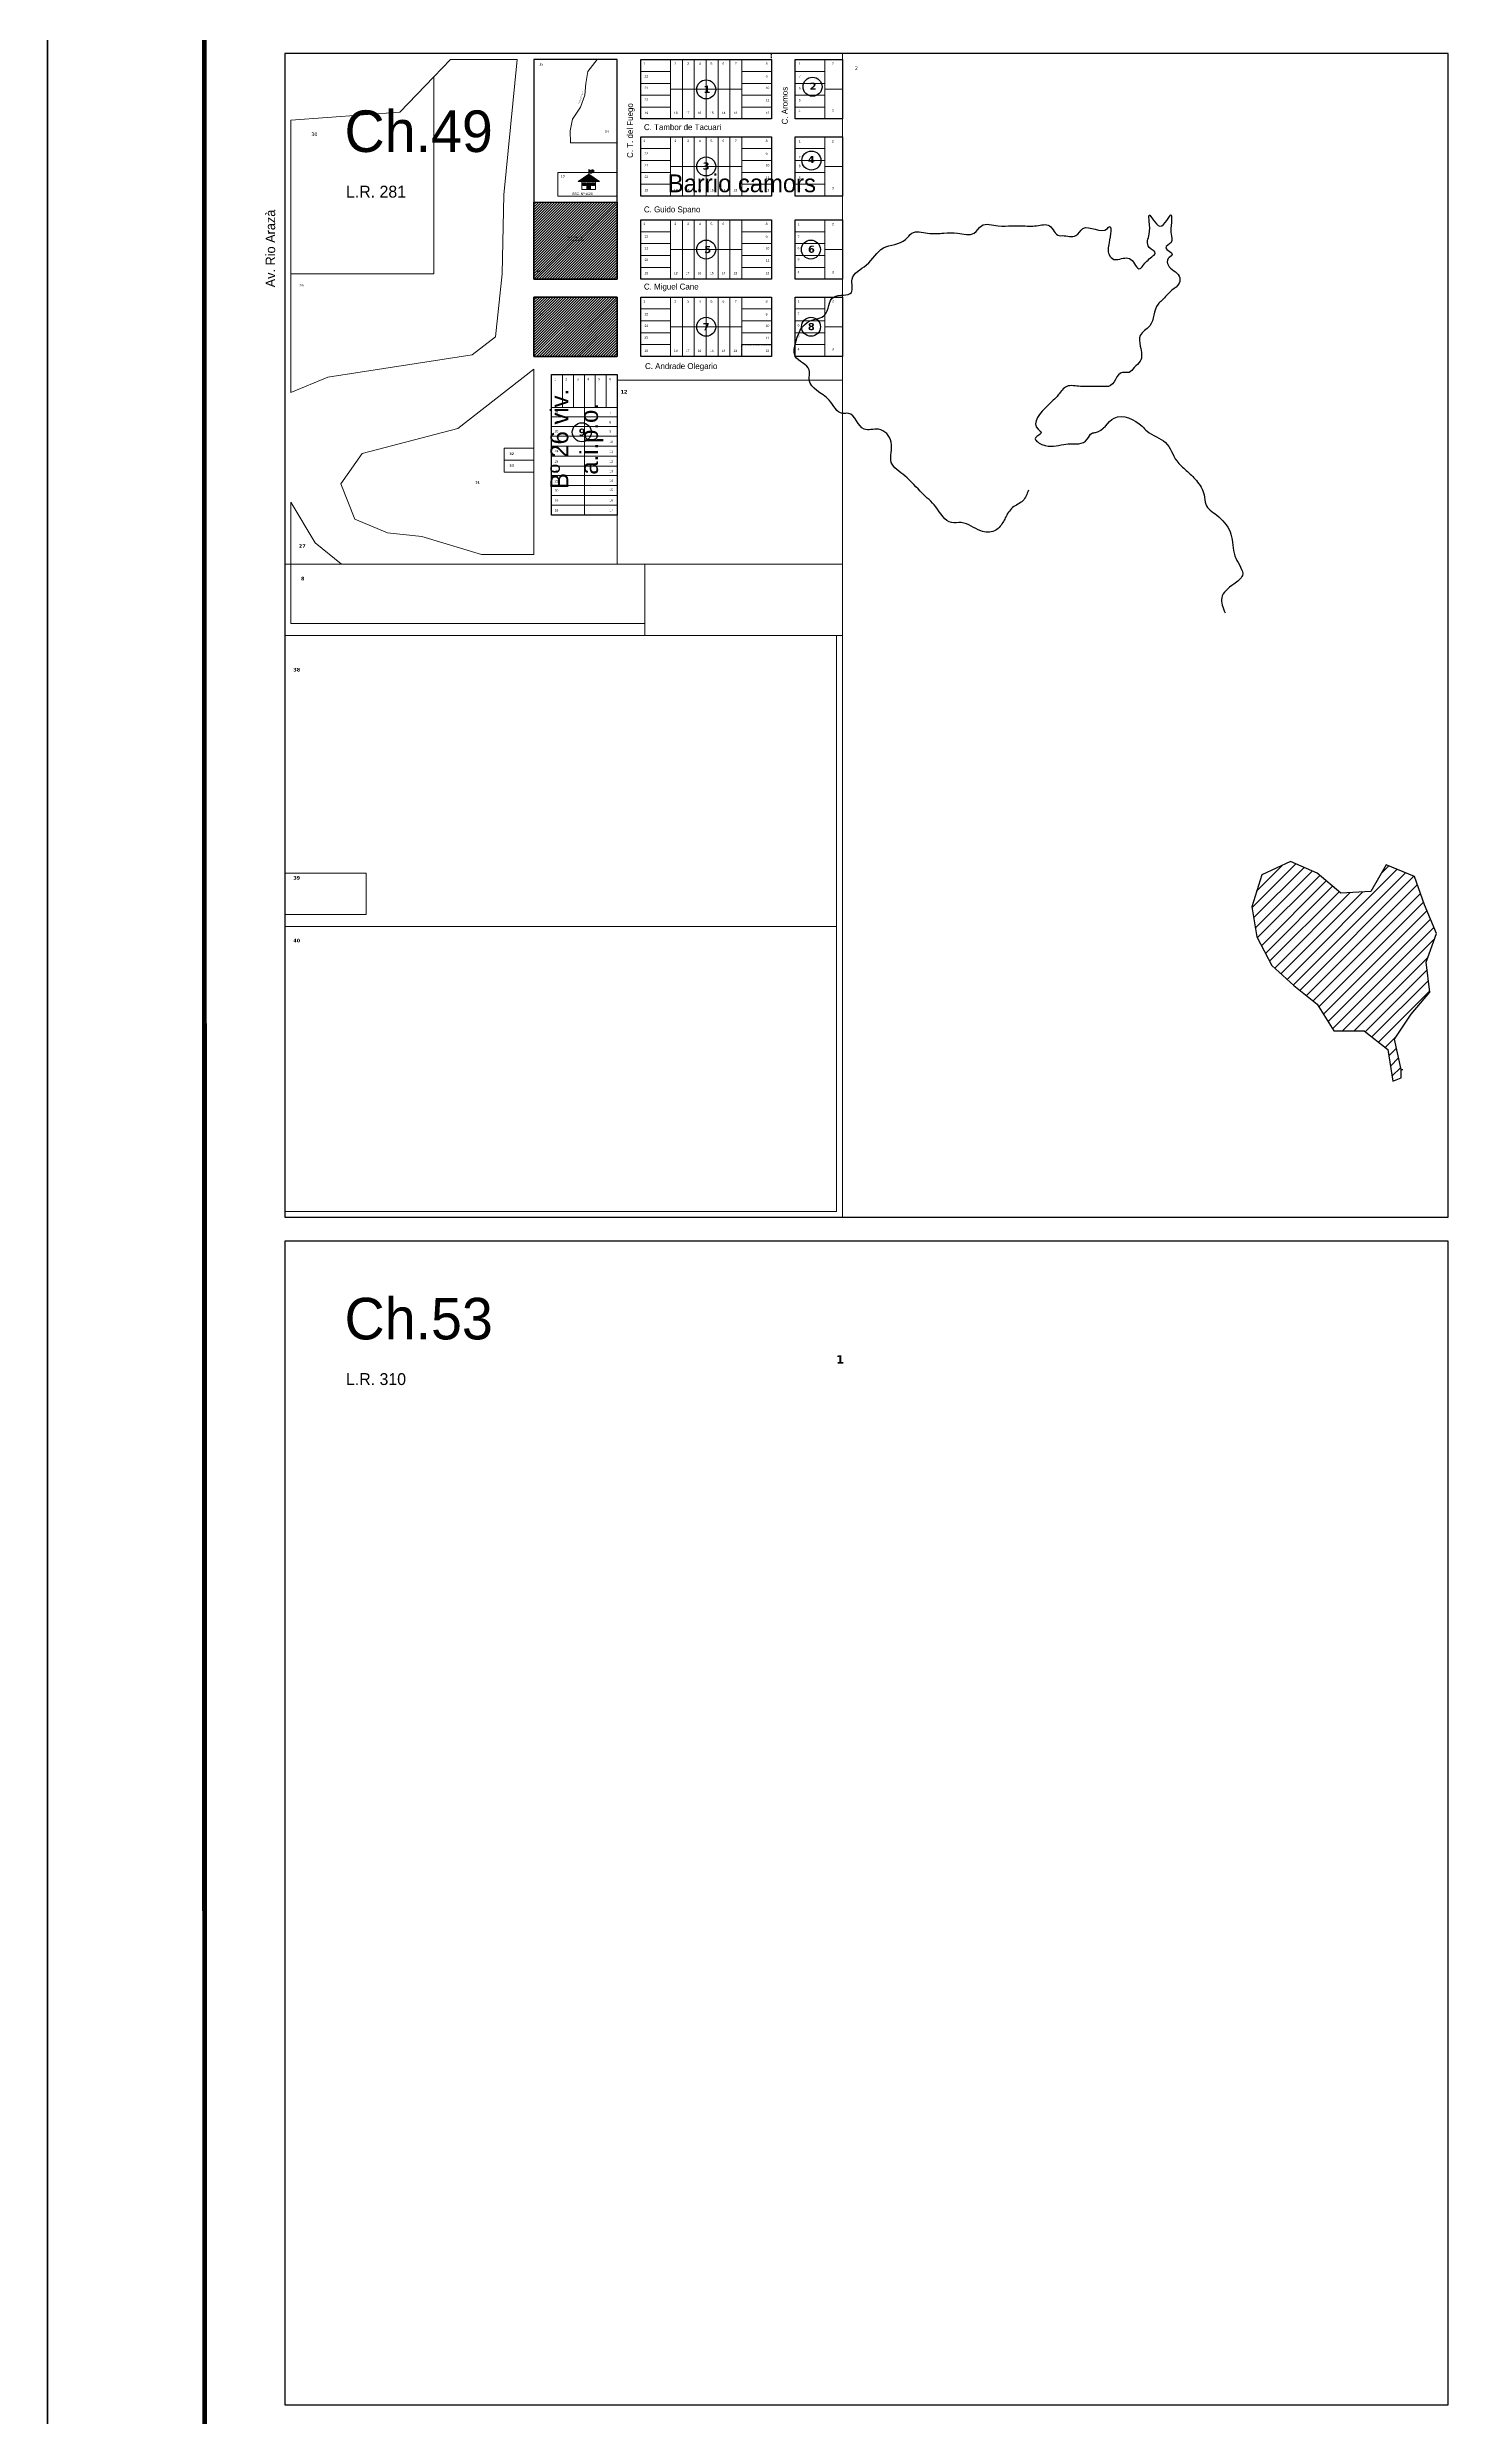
# Model space of a CAD drawing. Header units: millimetres. Extents: x 0 to 6558, y 60 to 10727.
# Drawn here: x 0 to 1182, y 4405 to 6400 of the extents above; entities that cross this region are included whole.
import ezdxf

# ---------------------------------------------------------------- set-up
doc = ezdxf.new("R2010")
doc.units = ezdxf.units.MM
doc.linetypes.add('ACAD_ISO03W100', pattern=[30, 12, -18])
doc.linetypes.add('JIS_02_0.7', pattern=[1.35, 0.75, -0.6])
for name, color, linetype, lineweight in [('0 LAGUNA', 140, 'Continuous', 30), ('0 NOMBRE DE BARRIOS', 251, 'Continuous', 35), ('0 N° CHACRAS', 253, 'Continuous', 35), ('0 N° DE PARCELA', 255, 'Continuous', 25), ('0 SIG - PARCELAS', 252, 'Continuous', 18), ('EQUIPAMIENTOS', 10, 'Continuous', 18), ('parcelas proyectadas anegabbles', 251, 'ACAD_ISO03W100', 30), ('RECUADRO', 7, 'Continuous', 18)]:
    doc.layers.add(name, color=color, linetype=linetype, lineweight=lineweight)
for name, color, linetype in [('0 LIMITES', 7, 'Continuous'), ('0 NOMBRE DE CALLES', 255, 'Continuous'), ('0 N° DE MANZANA', 255, 'Continuous'), ('0 Nº DE LOTE', 251, 'Continuous'), ('0 SIG - CHACRAS', 253, 'Continuous'), ('0 SIG - MANZANAS', 253, 'Continuous'), ('TERRENO MUNICIPAL', 10, 'Continuous')]:
    doc.layers.add(name, color=color, linetype=linetype)
doc.styles.get("Standard").update_dxf_attribs({"font": 'arial.ttf'})
doc.styles.add('STYLE1', font='arial.ttf')
pattern_1 = [(45, (-322.4474, 5693.1154), (-1.122532, 1.122532), [])]

# ---------------------------------------------------------------- blocks, each defined once
blk = doc.blocks.new('ESCUELA')
at = {"linetype": 'Continuous'}
blk.add_hatch(color=256, dxfattribs=at).paths.add_polyline_path([(16, 34), (-29, 64), (-74, 34)])
h = blk.add_hatch(color=256, dxfattribs=at)
h.paths.add_polyline_path([(-54, 27), (-54, 16), (-42, 16), (-42, 27)])
h.paths.add_polyline_path([(-21, 27), (-37, 27), (-37, 0), (-21, 0)])
h.paths.add_polyline_path([(-4, 27), (-17, 27), (-17, 16), (-4, 16)])
h = blk.add_hatch(color=130, dxfattribs=at)
edge = h.paths.add_edge_path()
edge.add_spline(control_points=[(-8, 81), (-10, 83), (-14, 85), (-19, 77), (-25, 82), (-29, 85)], knot_values=[0, 0, 0, 0, 2.102185, 3.349937, 7.23201, 7.23201, 7.23201, 7.23201], degree=3, periodic=0)
edge.add_line((-29, 85), (-29, 81))
edge.add_spline(control_points=[(-29, 81), (-25, 78), (-19, 73), (-14, 81), (-10, 79), (-8, 78)], knot_values=[0, 0, 0, 0, 3.882072, 5.129825, 7.23201, 7.23201, 7.23201, 7.23201], degree=3, periodic=0)
edge.add_line((-8, 78), (-8, 81))
edge = h.paths.add_edge_path()
edge.add_spline(control_points=[(-8, 73), (-10, 75), (-14, 77), (-19, 69), (-25, 74), (-29, 77)], knot_values=[0, 0, 0, 0, 2.102185, 3.349937, 7.23201, 7.23201, 7.23201, 7.23201], degree=3, periodic=0)
edge.add_line((-29, 77), (-29, 74))
edge.add_spline(control_points=[(-29, 74), (-25, 70), (-19, 66), (-14, 73), (-10, 71), (-8, 70)], knot_values=[0, 0, 0, 0, 3.882072, 5.129825, 7.23201, 7.23201, 7.23201, 7.23201], degree=3, periodic=0)
edge.add_line((-8, 70), (-8, 73))
for p, q in [((-29, 64), (-74, 34)), ((-74, 34), (16, 34)), ((-29, 64), (-29, 85)), ((-29, 64), (16, 34))]:
    blk.add_line(p, q, dxfattribs=at)
at = {"color": 130, "linetype": 'Continuous'}
blk.add_line((-8, 81), (-8, 70), dxfattribs=at)
at = {"linetype": 'Continuous'}
blk.add_lwpolyline([(0, 34), (0, 0), (-58, 0), (-58, 34)], dxfattribs=at)
for points in [[(-54, 27), (-42, 27), (-42, 16), (-54, 16)], [(-37, 27), (-21, 27), (-21, 0), (-37, 0)], [(-4, 27), (-17, 27), (-17, 16), (-4, 16)]]:
    blk.add_lwpolyline(points, close=True, dxfattribs=at)
at = {"color": 130, "linetype": 'Continuous'}
for points in [[(-29, 85), (-17, 81), (-14, 83), (-8, 81)], [(-29, 81), (-17, 77), (-14, 79), (-8, 78)], [(-29, 77), (-17, 72), (-14, 75), (-8, 73)], [(-29, 74), (-17, 69), (-14, 72), (-8, 70)]]:
    blk.add_spline(points, degree=3, dxfattribs=at)

msp = doc.modelspace()

# ---------------------------------------------------------------- hatches: boundary and pattern name
at = {"layer": '0 LAGUNA'}
h = msp.add_hatch(dxfattribs=at)
h.set_pattern_fill('JIS_WOOD', color=256, scale=10, style=0)
h.set_pattern_definition([(45, (-1248.972, -257.768), (-5, 5), [])])
h.paths.add_polyline_path([(1161.595, 5630.054), (1170.08, 5654.095), (1160.181, 5678.135), (1151.696, 5702.176), (1127.656, 5712.075), (1114.928, 5689.448), (1089.474, 5688.034), (1069.676, 5705.004), (1047.05, 5714.903), (1023.009, 5703.59), (1014.524, 5676.721), (1018.767, 5651.266), (1031.494, 5627.226), (1049.878, 5610.256), (1069.676, 5594.701), (1083.817, 5572.075), (1109.272, 5572.075), (1129.07, 5556.519), (1133.312, 5529.65), (1140.383, 5532.479), (1140.383, 5539.549), (1134.726, 5565.004), (1148.868, 5586.216), (1164.423, 5604.6)])
at = {"layer": 'TERRENO MUNICIPAL'}
h = msp.add_hatch(dxfattribs=at)
h.set_pattern_fill('ANSI31', color=256, scale=0.5)
h.set_pattern_definition(pattern_1)
h.paths.add_polyline_path([(409.779, 6270.105), (479.979, 6270.105), (479.979, 6205.105), (409.779, 6205.105)])
h = msp.add_hatch(dxfattribs=at)
h.set_pattern_fill('ANSI31', color=256, scale=0.5)
h.set_pattern_definition(pattern_1)
h.paths.add_polyline_path([(409.779, 6190.105), (479.979, 6190.105), (479.979, 6140.105), (409.779, 6140.105)])

# ---------------------------------------------------------------- linework, layer by layer
at = {"layer": '0 LAGUNA'}
msp.add_lwpolyline([(1140.383, 5539.549), (1134.726, 5565.004), (1148.868, 5586.216), (1164.423, 5604.6), (1161.595, 5630.054), (1170.08, 5654.095), (1160.181, 5678.135), (1151.696, 5702.176), (1127.656, 5712.075), (1114.928, 5689.448), (1089.474, 5688.034), (1069.676, 5705.004), (1047.05, 5714.903), (1023.009, 5703.59), (1014.524, 5676.721), (1018.767, 5651.266), (1031.494, 5627.226), (1049.878, 5610.256), (1069.676, 5594.701), (1083.817, 5572.075), (1109.272, 5572.075), (1129.07, 5556.519), (1133.312, 5529.65), (1140.383, 5532.479), (1140.383, 5539.549), (1141.797, 5539.549)], dxfattribs=at)
msp.add_lwpolyline([(1140.383, 5539.549), (1134.726, 5565.004), (1148.868, 5586.216), (1164.423, 5604.6), (1161.595, 5630.054), (1170.08, 5654.095), (1160.181, 5678.135), (1151.696, 5702.176), (1127.656, 5712.075), (1114.928, 5689.448), (1089.474, 5688.034), (1069.676, 5705.004), (1047.05, 5714.903), (1023.009, 5703.59), (1014.524, 5676.721), (1018.767, 5651.266), (1031.494, 5627.226), (1049.878, 5610.256), (1069.676, 5594.701), (1083.817, 5572.075), (1109.272, 5572.075), (1129.07, 5556.519), (1133.312, 5529.65), (1140.383, 5532.479), (1140.383, 5539.549), (1141.797, 5539.549)], dxfattribs=at)
msp.add_spline([(826.353, 6027.442), (821.711, 6018.565), (813.076, 6012.816), (806.933, 6004.189), (804.779, 6000.177), (797.802, 5993.2), (786.378, 5993.2), (769.88, 6000.177), (761.632, 6000.177), (748.312, 6013.497), (736.894, 6024.915), (722.307, 6039.502), (710.89, 6050.919), (710.89, 6068.021), (700.097, 6078.815), (688.027, 6078.815), (674.715, 6092.127), (669.779, 6092.127), (658.608, 6103.298), (641.801, 6120.105), (641.801, 6128.891), (629.979, 6140.105), (629.979, 6150.105), (642.479, 6170.105), (654.979, 6175.105), (662.379, 6190.105), (677.319, 6194), (677.875, 6205.105), (689.863, 6217.093), (704.227, 6231.457), (722.926, 6238.583), (728.318, 6243.975), (741.482, 6243.975), (755.286, 6243.975), (766.708, 6243.975), (780.667, 6243.975), (786.85, 6250.158), (800.972, 6250.158), (812.393, 6250.158), (820.642, 6250.158), (833.333, 6250.158), (844.119, 6250.158), (852.446, 6241.831), (854.906, 6241.831), (866.328, 6241.831), (872.314, 6247.818), (892.978, 6247.818), (894.384, 6249.225), (894.384, 6236.047), (894.384, 6225.902), (898.438, 6221.848), (901.861, 6221.848), (912.648, 6221.848), (920.451, 6214.044), (922.799, 6216.392), (930.411, 6224.004), (933.265, 6226.858), (928.152, 6231.97), (928.152, 6243.145), (928.152, 6253.924), (928.152, 6258.997), (937.232, 6249.917), (946.632, 6259.318), (946.632, 6250.12), (946.632, 6243.145), (946.632, 6236.171), (942.034, 6231.573), (947.583, 6226.025), (944.096, 6222.538), (944.096, 6217.149), (949.012, 6212.233), (953.451, 6207.794), (953.451, 6201.932), (947.348, 6195.828), (938.785, 6187.265), (935.613, 6184.094), (928.55, 6165.79), (920.622, 6157.862), (920.622, 6148.671), (920.622, 6135.99), (915.387, 6130.755), (911.264, 6126.632), (905.707, 6126.632), (893.895, 6114.82), (891.113, 6114.82), (882.23, 6114.82), (875.884, 6114.82), (870.174, 6114.82), (858.752, 6114.82), (851.58, 6107.648), (842.567, 6098.635), (834.554, 6078.742), (837.092, 6076.204), (832.377, 6071.49), (837.824, 6066.043), (856.226, 6066.043), (863.637, 6066.588), (868.916, 6066.588), (875.906, 6070.31), (880.069, 6075.565), (882.992, 6076.077), (898.739, 6088.236), (922.216, 6081.262), (926.339, 6077.139), (941.911, 6067.623), (951.394, 6052.084), (959.322, 6044.156), (967.884, 6035.594), (974.355, 6023.562), (975.822, 6015.625), (985.02, 6006.427), (996.265, 5992.488), (999.77, 5974.325), (1001.085, 5970.239), (1006.711, 5955.657), (999.416, 5948.362), (989.205, 5936.862), (992.034, 5924.135)], degree=3, dxfattribs=at)
msp.add_spline([(826.353, 6027.442), (821.711, 6018.565), (813.076, 6012.816), (806.933, 6004.189), (804.779, 6000.177), (797.802, 5993.2), (786.378, 5993.2), (769.88, 6000.177), (761.632, 6000.177), (748.312, 6013.497), (736.894, 6024.915), (722.307, 6039.502), (710.89, 6050.919), (710.89, 6068.021), (700.097, 6078.815), (688.027, 6078.815), (674.715, 6092.127), (669.779, 6092.127), (658.608, 6103.298), (641.801, 6120.105), (641.801, 6128.891), (629.979, 6140.105), (629.979, 6150.105), (642.479, 6170.105), (654.979, 6175.105), (662.379, 6190.105), (677.319, 6194), (677.875, 6205.105), (689.863, 6217.093), (704.227, 6231.457), (722.926, 6238.583), (728.318, 6243.975), (741.482, 6243.975), (755.286, 6243.975), (766.708, 6243.975), (780.667, 6243.975), (786.85, 6250.158), (800.972, 6250.158), (812.393, 6250.158), (820.642, 6250.158), (833.333, 6250.158), (844.119, 6250.158), (852.446, 6241.831), (854.906, 6241.831), (866.328, 6241.831), (872.314, 6247.818), (892.978, 6247.818), (894.384, 6249.225), (894.384, 6236.047), (894.384, 6225.902), (898.438, 6221.848), (901.861, 6221.848), (912.648, 6221.848), (920.451, 6214.044), (922.799, 6216.392), (930.411, 6224.004), (933.265, 6226.858), (928.152, 6231.97), (928.152, 6243.145), (928.152, 6253.924), (928.152, 6258.997), (937.232, 6249.917), (946.632, 6259.318), (946.632, 6250.12), (946.632, 6243.145), (946.632, 6236.171), (942.034, 6231.573), (947.583, 6226.025), (944.096, 6222.538), (944.096, 6217.149), (949.012, 6212.233), (953.451, 6207.794), (953.451, 6201.932), (947.348, 6195.828), (938.785, 6187.265), (935.613, 6184.094), (928.55, 6165.79), (920.622, 6157.862), (920.622, 6148.671), (920.622, 6135.99), (915.387, 6130.755), (911.264, 6126.632), (905.707, 6126.632), (893.895, 6114.82), (891.113, 6114.82), (882.23, 6114.82), (875.884, 6114.82), (870.174, 6114.82), (858.752, 6114.82), (851.58, 6107.648), (842.567, 6098.635), (834.554, 6078.742), (837.092, 6076.204), (832.377, 6071.49), (837.824, 6066.043), (856.226, 6066.043), (863.637, 6066.588), (868.916, 6066.588), (875.906, 6070.31), (880.069, 6075.565), (882.992, 6076.077), (898.739, 6088.236), (922.216, 6081.262), (926.339, 6077.139), (941.911, 6067.623), (951.394, 6052.084), (959.322, 6044.156), (967.884, 6035.594), (974.355, 6023.562), (975.822, 6015.625), (985.02, 6006.427), (996.265, 5992.488), (999.77, 5974.325), (1001.085, 5970.239), (1006.711, 5955.657), (999.416, 5948.362), (989.205, 5936.862), (992.034, 5924.135)], degree=3, dxfattribs=at)
msp.add_spline([(826.353, 6027.442), (821.711, 6018.565), (813.076, 6012.816), (806.933, 6004.189), (804.779, 6000.177), (797.802, 5993.2), (786.378, 5993.2), (769.88, 6000.177), (761.632, 6000.177), (748.312, 6013.497), (736.894, 6024.915), (722.307, 6039.502), (710.89, 6050.919), (710.89, 6068.021), (700.097, 6078.815), (688.027, 6078.815), (674.715, 6092.127), (669.779, 6092.127), (658.608, 6103.298), (641.801, 6120.105), (641.801, 6128.891), (629.979, 6140.105), (629.979, 6150.105), (642.479, 6170.105), (654.979, 6175.105), (662.379, 6190.105), (677.319, 6194), (677.875, 6205.105), (689.863, 6217.093), (704.227, 6231.457), (722.926, 6238.583), (728.318, 6243.975), (741.482, 6243.975), (755.286, 6243.975), (766.708, 6243.975), (780.667, 6243.975), (786.85, 6250.158), (800.972, 6250.158), (812.393, 6250.158), (820.642, 6250.158), (833.333, 6250.158), (844.119, 6250.158), (852.446, 6241.831), (854.906, 6241.831), (866.328, 6241.831), (872.314, 6247.818), (892.978, 6247.818), (894.384, 6249.225), (894.384, 6236.047), (894.384, 6225.902), (898.438, 6221.848), (901.861, 6221.848), (912.648, 6221.848), (920.451, 6214.044), (922.799, 6216.392), (930.411, 6224.004), (933.265, 6226.858), (928.152, 6231.97), (928.152, 6243.145), (928.152, 6253.924), (928.152, 6258.997), (937.232, 6249.917), (946.632, 6259.318), (946.632, 6250.12), (946.632, 6243.145), (946.632, 6236.171), (942.034, 6231.573), (947.583, 6226.025), (944.096, 6222.538), (944.096, 6217.149), (949.012, 6212.233), (953.451, 6207.794), (953.451, 6201.932), (947.348, 6195.828), (938.785, 6187.265), (935.613, 6184.094), (928.55, 6165.79), (920.622, 6157.862), (920.622, 6148.671), (920.622, 6135.99), (915.387, 6130.755), (911.264, 6126.632), (905.707, 6126.632), (893.895, 6114.82), (891.113, 6114.82), (882.23, 6114.82), (875.884, 6114.82), (870.174, 6114.82), (858.752, 6114.82), (851.58, 6107.648), (842.567, 6098.635), (834.554, 6078.742), (837.092, 6076.204), (832.377, 6071.49), (837.824, 6066.043), (856.226, 6066.043), (863.637, 6066.588), (868.916, 6066.588), (875.906, 6070.31), (880.069, 6075.565), (882.992, 6076.077), (898.739, 6088.236), (922.216, 6081.262), (926.339, 6077.139), (941.911, 6067.623), (951.394, 6052.084), (959.322, 6044.156), (967.884, 6035.594), (974.355, 6023.562), (975.822, 6015.625), (985.02, 6006.427), (996.265, 5992.488), (999.77, 5974.325), (1001.085, 5970.239), (1006.711, 5955.657), (999.416, 5948.362), (989.205, 5936.862), (992.034, 5924.135)], degree=3, dxfattribs=at)
msp.add_spline([(826.353, 6027.442), (821.711, 6018.565), (813.076, 6012.816), (806.933, 6004.189), (804.779, 6000.177), (797.802, 5993.2), (786.378, 5993.2), (769.88, 6000.177), (761.632, 6000.177), (748.312, 6013.497), (736.894, 6024.915), (722.307, 6039.502), (710.89, 6050.919), (710.89, 6068.021), (700.097, 6078.815), (688.027, 6078.815), (674.715, 6092.127), (669.779, 6092.127), (658.608, 6103.298), (641.801, 6120.105), (641.801, 6128.891), (629.979, 6140.105), (629.979, 6150.105), (642.479, 6170.105), (654.979, 6175.105), (662.379, 6190.105), (677.319, 6194), (677.875, 6205.105), (689.863, 6217.093), (704.227, 6231.457), (722.926, 6238.583), (728.318, 6243.975), (741.482, 6243.975), (755.286, 6243.975), (766.708, 6243.975), (780.667, 6243.975), (786.85, 6250.158), (800.972, 6250.158), (812.393, 6250.158), (820.642, 6250.158), (833.333, 6250.158), (844.119, 6250.158), (852.446, 6241.831), (854.906, 6241.831), (866.328, 6241.831), (872.314, 6247.818), (892.978, 6247.818), (894.384, 6249.225), (894.384, 6236.047), (894.384, 6225.902), (898.438, 6221.848), (901.861, 6221.848), (912.648, 6221.848), (920.451, 6214.044), (922.799, 6216.392), (930.411, 6224.004), (933.265, 6226.858), (928.152, 6231.97), (928.152, 6243.145), (928.152, 6253.924), (928.152, 6258.997), (937.232, 6249.917), (946.632, 6259.318), (946.632, 6250.12), (946.632, 6243.145), (946.632, 6236.171), (942.034, 6231.573), (947.583, 6226.025), (944.096, 6222.538), (944.096, 6217.149), (949.012, 6212.233), (953.451, 6207.794), (953.451, 6201.932), (947.348, 6195.828), (938.785, 6187.265), (935.613, 6184.094), (928.55, 6165.79), (920.622, 6157.862), (920.622, 6148.671), (920.622, 6135.99), (915.387, 6130.755), (911.264, 6126.632), (905.707, 6126.632), (893.895, 6114.82), (891.113, 6114.82), (882.23, 6114.82), (875.884, 6114.82), (870.174, 6114.82), (858.752, 6114.82), (851.58, 6107.648), (842.567, 6098.635), (834.554, 6078.742), (837.092, 6076.204), (832.377, 6071.49), (837.824, 6066.043), (856.226, 6066.043), (863.637, 6066.588), (868.916, 6066.588), (875.906, 6070.31), (880.069, 6075.565), (882.992, 6076.077), (898.739, 6088.236), (922.216, 6081.262), (926.339, 6077.139), (941.911, 6067.623), (951.394, 6052.084), (959.322, 6044.156), (967.884, 6035.594), (974.355, 6023.562), (975.822, 6015.625), (985.02, 6006.427), (996.265, 5992.488), (999.77, 5974.325), (1001.085, 5970.239), (1006.711, 5955.657), (999.416, 5948.362), (989.205, 5936.862), (992.034, 5924.135)], degree=3, dxfattribs=at)
at = {"layer": '0 LIMITES', "color": 3, "linetype": 'ACAD_ISO03W100'}
msp.add_lwpolyline([(132.619, 2405.105, 4, 4, 0), (132.405, 4726.868, 4, 4, 0), (131.877, 10456.029, 4, 4, 0)], format="xyseb", dxfattribs=at)
at = {"layer": '0 N° DE MANZANA'}
for centre in [(554.979, 6365.009), (644.536, 6367.234), (554.979, 6300.105), (643.578, 6305.105), (554.979, 6230.105), (643.143, 6230.105), (554.979, 6165.105), (643.254, 6165.105), (450.197, 6076.243)]:
    msp.add_circle(centre, 8, dxfattribs=at)
at = {"layer": '0 SIG - CHACRAS'}
msp.add_lwpolyline([(199.979, 5415.105), (1179.979, 5415.105), (1179.979, 6395.105), (199.979, 6395.105)], close=True, dxfattribs=at)
for points in [[(1179.979, 4726.868), (1179.979, 5395.105), (199.979, 5395.105), (199.979, 4415.105)], [(199.979, 4726.868), (199.979, 4415.105), (1179.979, 4415.105), (1179.979, 4726.868)]]:
    msp.add_lwpolyline(points, dxfattribs=at)
at = {"layer": '0 SIG - MANZANAS'}
msp.add_line((603.565, 6395.105), (493.565, 6395.105), dxfattribs=at)
for points in [[(479.979, 6275.105), (479.979, 6295.105), (479.979, 6295.105), (479.979, 6390.105), (409.779, 6390.105), (409.779, 6275.105), (409.779, 6205.105), (479.979, 6205.105), (479.979, 6275.105)], [(499.979, 6390.105), (609.979, 6390.105), (609.979, 6340.105), (499.979, 6340.105)], [(629.979, 6390.105), (669.779, 6390.105), (669.779, 6340.105), (629.979, 6340.105)], [(499.979, 6325.105), (609.979, 6325.105), (609.979, 6275.105), (499.979, 6275.105)], [(629.979, 6325.105), (669.779, 6325.105), (669.779, 6275.105), (629.979, 6275.105)], [(499.979, 6255.105), (609.979, 6255.105), (609.979, 6205.105), (499.979, 6205.105)], [(629.979, 6255.105), (669.779, 6255.105), (669.779, 6205.105), (629.979, 6205.105)], [(409.779, 6140.105), (479.979, 6140.105), (479.979, 6190.105), (409.779, 6190.105)], [(499.979, 6190.105), (609.979, 6190.105), (609.979, 6140.105), (499.979, 6140.105)], [(629.979, 6190.105), (669.779, 6190.105), (669.779, 6140.105), (629.979, 6140.105)]]:
    msp.add_lwpolyline(points, close=True, dxfattribs=at)
at = {"layer": '0 SIG - MANZANAS', "color": 0}
msp.add_lwpolyline([(424.779, 6124.799), (479.979, 6124.799), (479.979, 6006.399), (424.779, 6006.399)], close=True, dxfattribs=at)
at = {"layer": '0 SIG - PARCELAS'}
for p, q in [((603.565, 6255.105), (578.565, 6255.105)), ((603.565, 6255.105), (578.565, 6255.105)), ((603.565, 6190.105), (578.565, 6190.105)), ((603.565, 6190.105), (578.565, 6190.105)), ((603.565, 6190.105), (578.565, 6190.105))]:
    msp.add_line(p, q, dxfattribs=at)
for points in [[(204.979, 6109.665), (236.391, 6122.623), (357.814, 6141.492), (377.585, 6156.727), (382.989, 6209.622), (384.556, 6276.103), (395.8, 6390.105), (339.587, 6390.105), (325.639, 6375.636), (325.639, 6209.605), (204.979, 6209.605)], [(440.639, 6319.996), (479.979, 6320.105), (479.979, 6390.105), (463.079, 6390.105), (455.391, 6380.03), (453.501, 6370.017), (452.669, 6360.042), (449.23, 6350.015), (442.492, 6339.977), (440.447, 6329.994)], [(499.979, 6380.105), (524.979, 6380.105), (524.979, 6390.105), (499.979, 6390.105)], [(524.979, 6365.105), (534.979, 6365.105), (534.979, 6390.105), (524.979, 6390.105)], [(534.979, 6365.105), (544.979, 6365.105), (544.979, 6390.105), (534.979, 6390.105)], [(544.979, 6365.105), (554.979, 6365.105), (554.979, 6390.105), (544.979, 6390.105)], [(564.979, 6365.105), (554.979, 6365.105), (554.979, 6390.105), (564.979, 6390.105)], [(574.979, 6365.105), (564.979, 6365.105), (564.979, 6390.105), (574.979, 6390.105)], [(584.979, 6365.105), (574.979, 6365.105), (574.979, 6390.105), (584.979, 6390.105)], [(609.979, 6380.105), (584.979, 6380.105), (584.979, 6390.105), (609.979, 6390.105)], [(629.979, 6380.105), (654.979, 6380.105), (654.979, 6390.105), (629.979, 6390.105)], [(654.979, 6365.105), (669.779, 6365.105), (669.779, 6390.105), (654.979, 6390.105)], [(669.779, 6395.105), (1179.979, 6395.105), (1179.979, 5415.105), (669.779, 5415.105)], [(325.639, 6375.636), (296.835, 6345.757), (204.979, 6339.065), (204.979, 6209.605), (325.639, 6209.605)], [(499.979, 6370.105), (524.979, 6370.105), (524.979, 6380.105), (499.979, 6380.105)], [(499.979, 6360.105), (524.979, 6360.105), (524.979, 6370.105), (499.979, 6370.105)], [(524.979, 6340.105), (534.979, 6340.105), (534.979, 6365.105), (524.979, 6365.105)], [(534.979, 6340.105), (544.979, 6340.105), (544.979, 6365.105), (534.979, 6365.105)], [(544.979, 6340.105), (554.979, 6340.105), (554.979, 6365.105), (544.979, 6365.105)], [(564.979, 6340.105), (554.979, 6340.105), (554.979, 6365.105), (564.979, 6365.105)], [(574.979, 6340.105), (564.979, 6340.105), (564.979, 6365.105), (574.979, 6365.105)], [(584.979, 6340.105), (574.979, 6340.105), (574.979, 6365.105), (584.979, 6365.105)], [(609.979, 6370.105), (584.979, 6370.105), (584.979, 6380.105), (609.979, 6380.105)], [(609.979, 6360.105), (584.979, 6360.105), (584.979, 6370.105), (609.979, 6370.105)], [(629.979, 6370.105), (654.979, 6370.105), (654.979, 6380.105), (629.979, 6380.105)], [(629.979, 6360.105), (654.979, 6360.105), (654.979, 6370.105), (629.979, 6370.105)], [(654.979, 6340.105), (669.779, 6340.105), (669.779, 6365.105), (654.979, 6365.105)], [(499.979, 6350.105), (524.979, 6350.105), (524.979, 6360.105), (499.979, 6360.105)], [(499.979, 6340.105), (524.979, 6340.105), (524.979, 6350.105), (499.979, 6350.105)], [(609.979, 6350.105), (584.979, 6350.105), (584.979, 6360.105), (609.979, 6360.105)], [(609.979, 6340.105), (584.979, 6340.105), (584.979, 6350.105), (609.979, 6350.105)], [(629.979, 6350.105), (654.979, 6350.105), (654.979, 6360.105), (629.979, 6360.105)], [(629.979, 6340.105), (654.979, 6340.105), (654.979, 6350.105), (629.979, 6350.105)], [(499.979, 6315.105), (524.979, 6315.105), (524.979, 6325.105), (499.979, 6325.105)], [(524.979, 6300.105), (534.979, 6300.105), (534.979, 6325.105), (524.979, 6325.105)], [(534.979, 6300.105), (544.979, 6300.105), (544.979, 6325.105), (534.979, 6325.105)], [(544.979, 6300.105), (554.979, 6300.105), (554.979, 6325.105), (544.979, 6325.105)], [(564.979, 6300.105), (554.979, 6300.105), (554.979, 6325.105), (564.979, 6325.105)], [(574.979, 6300.105), (564.979, 6300.105), (564.979, 6325.105), (574.979, 6325.105)], [(584.979, 6300.105), (574.979, 6300.105), (574.979, 6325.105), (584.979, 6325.105)], [(609.979, 6315.105), (584.979, 6315.105), (584.979, 6325.105), (609.979, 6325.105)], [(629.979, 6315.105), (654.979, 6315.105), (654.979, 6325.105), (629.979, 6325.105)], [(654.979, 6300.105), (669.779, 6300.105), (669.779, 6325.105), (654.979, 6325.105)], [(499.979, 6305.105), (524.979, 6305.105), (524.979, 6315.105), (499.979, 6315.105)], [(499.979, 6295.105), (524.979, 6295.105), (524.979, 6305.105), (499.979, 6305.105)], [(609.979, 6305.105), (584.979, 6305.105), (584.979, 6315.105), (609.979, 6315.105)], [(609.979, 6295.105), (584.979, 6295.105), (584.979, 6305.105), (609.979, 6305.105)], [(629.979, 6305.105), (654.979, 6305.105), (654.979, 6315.105), (629.979, 6315.105)], [(629.979, 6295.105), (654.979, 6295.105), (654.979, 6305.105), (629.979, 6305.105)], [(479.979, 6295.105), (429.979, 6295.105), (429.979, 6275.105), (479.979, 6275.105)], [(499.979, 6285.105), (524.979, 6285.105), (524.979, 6295.105), (499.979, 6295.105)], [(524.979, 6275.105), (534.979, 6275.105), (534.979, 6300.105), (524.979, 6300.105)], [(534.979, 6275.105), (544.979, 6275.105), (544.979, 6300.105), (534.979, 6300.105)], [(544.979, 6275.105), (554.979, 6275.105), (554.979, 6300.105), (544.979, 6300.105)], [(564.979, 6275.105), (554.979, 6275.105), (554.979, 6300.105), (564.979, 6300.105)], [(574.979, 6275.105), (564.979, 6275.105), (564.979, 6300.105), (574.979, 6300.105)], [(584.979, 6275.105), (574.979, 6275.105), (574.979, 6300.105), (584.979, 6300.105)], [(609.979, 6285.105), (584.979, 6285.105), (584.979, 6295.105), (609.979, 6295.105)], [(629.979, 6285.105), (654.979, 6285.105), (654.979, 6295.105), (629.979, 6295.105)], [(654.979, 6275.105), (669.779, 6275.105), (669.779, 6300.105), (654.979, 6300.105)], [(499.979, 6275.105), (524.979, 6275.105), (524.979, 6285.105), (499.979, 6285.105)], [(609.979, 6275.105), (584.979, 6275.105), (584.979, 6285.105), (609.979, 6285.105)], [(629.979, 6275.105), (654.979, 6275.105), (654.979, 6285.105), (629.979, 6285.105)], [(499.979, 6245.105), (524.979, 6245.105), (524.979, 6255.105), (499.979, 6255.105)], [(524.979, 6230.105), (534.979, 6230.105), (534.979, 6255.105), (524.979, 6255.105)], [(534.979, 6230.105), (544.979, 6230.105), (544.979, 6255.105), (534.979, 6255.105)], [(544.979, 6230.105), (554.979, 6230.105), (554.979, 6255.105), (544.979, 6255.105)], [(564.979, 6230.105), (554.979, 6230.105), (554.979, 6255.105), (564.979, 6255.105)], [(574.979, 6230.105), (564.979, 6230.105), (564.979, 6255.105), (574.979, 6255.105)], [(584.979, 6230.105), (574.979, 6230.105), (574.979, 6255.105), (584.979, 6255.105)], [(609.979, 6245.105), (584.979, 6245.105), (584.979, 6255.105), (609.979, 6255.105)], [(629.979, 6245.105), (654.979, 6245.105), (654.979, 6255.105), (629.979, 6255.105)], [(654.979, 6230.105), (669.779, 6230.105), (669.779, 6255.105), (654.979, 6255.105)], [(499.979, 6235.105), (524.979, 6235.105), (524.979, 6245.105), (499.979, 6245.105)], [(499.979, 6225.105), (524.979, 6225.105), (524.979, 6235.105), (499.979, 6235.105)], [(524.979, 6205.105), (534.979, 6205.105), (534.979, 6230.105), (524.979, 6230.105)], [(534.979, 6205.105), (544.979, 6205.105), (544.979, 6230.105), (534.979, 6230.105)], [(544.979, 6205.105), (554.979, 6205.105), (554.979, 6230.105), (544.979, 6230.105)], [(564.979, 6205.105), (554.979, 6205.105), (554.979, 6230.105), (564.979, 6230.105)], [(574.979, 6205.105), (564.979, 6205.105), (564.979, 6230.105), (574.979, 6230.105)], [(584.979, 6205.105), (574.979, 6205.105), (574.979, 6230.105), (584.979, 6230.105)], [(609.979, 6235.105), (584.979, 6235.105), (584.979, 6245.105), (609.979, 6245.105)], [(609.979, 6225.105), (584.979, 6225.105), (584.979, 6235.105), (609.979, 6235.105)], [(629.979, 6235.105), (654.979, 6235.105), (654.979, 6245.105), (629.979, 6245.105)], [(629.979, 6225.105), (654.979, 6225.105), (654.979, 6235.105), (629.979, 6235.105)], [(654.979, 6205.105), (669.779, 6205.105), (669.779, 6230.105), (654.979, 6230.105)], [(499.979, 6215.105), (524.979, 6215.105), (524.979, 6225.105), (499.979, 6225.105)], [(499.979, 6205.105), (524.979, 6205.105), (524.979, 6215.105), (499.979, 6215.105)], [(609.979, 6215.105), (584.979, 6215.105), (584.979, 6225.105), (609.979, 6225.105)], [(609.979, 6205.105), (584.979, 6205.105), (584.979, 6215.105), (609.979, 6215.105)], [(629.979, 6215.105), (654.979, 6215.105), (654.979, 6225.105), (629.979, 6225.105)], [(629.979, 6205.105), (654.979, 6205.105), (654.979, 6215.105), (629.979, 6215.105)], [(499.979, 6180.105), (524.979, 6180.105), (524.979, 6190.105), (499.979, 6190.105)], [(524.979, 6165.105), (534.979, 6165.105), (534.979, 6190.105), (524.979, 6190.105)], [(534.979, 6165.105), (544.979, 6165.105), (544.979, 6190.105), (534.979, 6190.105)], [(544.979, 6165.105), (554.979, 6165.105), (554.979, 6190.105), (544.979, 6190.105)], [(564.979, 6165.105), (554.979, 6165.105), (554.979, 6190.105), (564.979, 6190.105)], [(574.979, 6165.105), (564.979, 6165.105), (564.979, 6190.105), (574.979, 6190.105)], [(584.979, 6165.105), (574.979, 6165.105), (574.979, 6190.105), (584.979, 6190.105)], [(609.979, 6180.105), (584.979, 6180.105), (584.979, 6190.105), (609.979, 6190.105)], [(629.979, 6180.105), (654.979, 6180.105), (654.979, 6190.105), (629.979, 6190.105)], [(654.979, 6165.105), (669.779, 6165.105), (669.779, 6190.105), (654.979, 6190.105)], [(499.979, 6170.105), (524.979, 6170.105), (524.979, 6180.105), (499.979, 6180.105)], [(499.979, 6160.105), (524.979, 6160.105), (524.979, 6170.105), (499.979, 6170.105)], [(609.979, 6170.105), (584.979, 6170.105), (584.979, 6180.105), (609.979, 6180.105)], [(609.979, 6160.105), (584.979, 6160.105), (584.979, 6170.105), (609.979, 6170.105)], [(629.979, 6170.105), (654.979, 6170.105), (654.979, 6180.105), (629.979, 6180.105)], [(629.979, 6160.105), (654.979, 6160.105), (654.979, 6170.105), (629.979, 6170.105)], [(499.979, 6150.105), (524.979, 6150.105), (524.979, 6160.105), (499.979, 6160.105)], [(499.979, 6140.105), (524.979, 6140.105), (524.979, 6150.105), (499.979, 6150.105)], [(524.979, 6140.105), (534.979, 6140.105), (534.979, 6165.105), (524.979, 6165.105)], [(534.979, 6140.105), (544.979, 6140.105), (544.979, 6165.105), (534.979, 6165.105)], [(544.979, 6140.105), (554.979, 6140.105), (554.979, 6165.105), (544.979, 6165.105)], [(564.979, 6140.105), (554.979, 6140.105), (554.979, 6165.105), (564.979, 6165.105)], [(574.979, 6140.105), (564.979, 6140.105), (564.979, 6165.105), (574.979, 6165.105)], [(584.979, 6140.105), (574.979, 6140.105), (574.979, 6165.105), (584.979, 6165.105)], [(609.979, 6150.105), (584.979, 6150.105), (584.979, 6160.105), (609.979, 6160.105)], [(629.979, 6150.105), (654.979, 6150.105), (654.979, 6160.105), (629.979, 6160.105)], [(629.979, 6140.105), (654.979, 6140.105), (654.979, 6150.105), (629.979, 6150.105)], [(654.979, 6140.105), (669.779, 6140.105), (669.779, 6165.105), (654.979, 6165.105)], [(409.779, 6129.265), (345.814, 6079.44), (265.092, 6058.264), (247.11, 6032.853), (258.871, 6002.996), (286.385, 5991.42), (315.53, 5988.605), (365.647, 5973.41), (409.779, 5973.295), (409.779, 6042.765), (384.779, 6042.765), (384.779, 6062.765), (409.779, 6062.765)], [(424.779, 6097.199), (433.979, 6097.199), (433.979, 6124.799), (424.779, 6124.799)], [(433.979, 6097.199), (443.179, 6097.199), (443.179, 6124.799), (433.979, 6124.799)], [(443.179, 6097.199), (452.379, 6097.199), (452.379, 6124.799), (443.179, 6124.799)], [(452.379, 6097.199), (461.579, 6097.199), (461.579, 6124.799), (452.379, 6124.799)], [(461.579, 6097.199), (470.779, 6097.199), (470.779, 6124.799), (461.579, 6124.799)], [(470.779, 6097.199), (479.979, 6097.199), (479.979, 6124.799), (470.779, 6124.799)], [(479.979, 5965.105), (669.779, 5965.105), (669.779, 6120.105), (479.979, 6120.105)], [(479.979, 5965.105), (669.779, 5965.105), (669.779, 6120.105), (479.979, 6120.105)], [(424.779, 6089.199), (452.379, 6089.199), (452.379, 6097.199), (424.779, 6097.199)], [(424.779, 6081.199), (452.379, 6081.199), (452.379, 6089.199), (424.779, 6089.199)], [(452.379, 6089.199), (479.979, 6089.199), (479.979, 6097.199), (452.379, 6097.199)], [(452.379, 6081.199), (479.979, 6081.199), (479.979, 6089.199), (452.379, 6089.199)], [(424.779, 6072.849), (452.379, 6072.849), (452.379, 6081.199), (424.779, 6081.199)], [(424.779, 6064.499), (452.379, 6064.499), (452.379, 6072.849), (424.779, 6072.849)], [(452.379, 6072.849), (479.979, 6072.849), (479.979, 6081.199), (452.379, 6081.199)], [(384.779, 6052.765), (409.779, 6052.765), (409.779, 6062.765), (384.779, 6062.765)], [(384.779, 6042.765), (409.779, 6042.765), (409.779, 6052.765), (384.779, 6052.765)], [(424.779, 6056.149), (452.379, 6056.149), (452.379, 6064.499), (424.779, 6064.499)], [(424.779, 6047.799), (452.379, 6047.799), (452.379, 6056.149), (424.779, 6056.149)], [(424.779, 6039.799), (452.379, 6039.799), (452.379, 6047.799), (424.779, 6047.799)], [(452.379, 6056.149), (479.979, 6056.149), (479.979, 6064.499), (452.379, 6064.499)], [(452.379, 6039.799), (479.979, 6039.799), (479.979, 6047.799), (452.379, 6047.799)], [(424.779, 6031.449), (452.379, 6031.449), (452.379, 6039.799), (424.779, 6039.799)], [(424.779, 6023.099), (452.379, 6023.099), (452.379, 6031.449), (424.779, 6031.449)], [(452.379, 6023.099), (479.979, 6023.099), (479.979, 6031.449), (452.379, 6031.449)], [(204.979, 6017.445), (204.979, 5965.105), (247.819, 5965.105), (225.522, 5983.128)], [(424.779, 6014.749), (452.379, 6014.749), (452.379, 6023.099), (424.779, 6023.099)], [(424.779, 6006.399), (452.379, 6006.399), (452.379, 6014.749), (424.779, 6014.749)], [(452.379, 6014.749), (479.979, 6014.749), (479.979, 6023.099), (452.379, 6023.099)], [(452.379, 6006.399), (479.979, 6006.399), (479.979, 6014.749), (452.379, 6014.749)], [(199.979, 5905.105), (199.979, 5965.105), (204.979, 5965.105), (204.979, 5915.105), (503.279, 5915.105), (503.279, 5905.105)], [(204.979, 5915.105), (503.279, 5915.105), (503.279, 5965.105), (204.979, 5965.105)], [(503.279, 5905.105), (669.779, 5905.105), (669.779, 5965.105), (503.279, 5965.105)], [(664.779, 5905.105), (199.979, 5905.105), (199.979, 5705.025), (268.549, 5705.025), (268.549, 5670.025), (199.979, 5670.025), (199.979, 5660.025), (664.779, 5660.025)], [(199.979, 5705.025), (268.549, 5705.025), (268.549, 5670.025), (199.979, 5670.025)], [(664.779, 5660.025), (199.979, 5660.025), (199.979, 5420.105), (664.779, 5420.105)]]:
    msp.add_lwpolyline(points, close=True, dxfattribs=at)
at = {"layer": 'parcelas proyectadas anegabbles', "linetype": 'JIS_02_0.7'}
msp.add_lwpolyline([(609.979, 6390.105), (609.979, 6395.105)], dxfattribs=at)
msp.add_lwpolyline([(609.979, 6140.105), (584.979, 6140.105), (584.979, 6150.105), (609.979, 6150.105)], close=True, dxfattribs=at)
at = {"layer": 'RECUADRO', "color": 7, "lineweight": 60}
msp.add_lwpolyline([(0, 308.868), (4204, 308.868), (4204, 10726.868), (0, 10726.868)], close=True, dxfattribs=at)
at = {"layer": 'TERRENO MUNICIPAL'}
for points in [[(409.779, 6270.105), (479.979, 6270.105), (479.979, 6205.105), (409.779, 6205.105)], [(409.779, 6190.105), (479.979, 6190.105), (479.979, 6140.105), (409.779, 6140.105)]]:
    msp.add_lwpolyline(points, close=True, dxfattribs=at)

# ---------------------------------------------------------------- block references
at = {"layer": 'EQUIPAMIENTOS', "linetype": 'Continuous', "xscale": 0.1979943306469067, "yscale": 0.1979943306469067, "zscale": 0.1979943306469067}
msp.add_blockref('ESCUELA', (461.801, 6280.838), dxfattribs=at)

# ---------------------------------------------------------------- texts
at = {"layer": '0 NOMBRE DE BARRIOS', "linetype": 'Continuous', "lineweight": 25, "insert": (585.028, 6285.783), "char_height": 15, "width": 338.88889, "attachment_point": 5}
msp.add_mtext('{\\fBankGothic Lt BT|b0|i0|c0|p34;Barrio camors}', dxfattribs=at)
at = {"layer": '0 NOMBRE DE BARRIOS', "linetype": 'Continuous', "lineweight": 25, "insert": (446.067, 6070.682), "char_height": 15, "width": 338.88889, "attachment_point": 5, "rotation": 90}
msp.add_mtext('{\\fBankGothic Lt BT|b0|i0|c0|p34;Bº 26 viv. \\Pa.i.p.o.}', dxfattribs=at)
at = {"layer": '0 NOMBRE DE CALLES', "char_height": 5, "width": 783.33333, "attachment_point": 4, "rotation": 90}
for s, insert in [('\\pt10;{\\fBankGothic Lt BT|b0|i0|c0|p34;C. Aromos}', (621.225, 6335.556)), ('\\pt10;{\\fBankGothic Lt BT|b0|i0|c0|p34;C. T. del Fuego}', (491.572, 6307.306))]:
    msp.add_mtext(s, dxfattribs=dict(at, insert=insert))
at = {"layer": '0 NOMBRE DE CALLES', "char_height": 5, "width": 783.33333, "attachment_point": 4}
for s, insert in [('\\pt10;{\\fBankGothic Lt BT|b0|i0|c0|p34;C. Tambor de Tacuari}', (502.531, 6333.183)), ('\\pt10;{\\fBankGothic Lt BT|b0|i0|c0|p34;C. Guido Spano}', (502.531, 6263.183)), ('\\pt10;{\\fBankGothic Lt BT|b0|i0|c0|p34;C. Miguel Cane}', (502.531, 6198.183)), ('\\pt10;{\\fBankGothic Lt BT|b0|i0|c0|p34;C. Andrade Olegario}', (503.432, 6131.22))]:
    msp.add_mtext(s, dxfattribs=dict(at, insert=insert))
at = {"layer": '0 NOMBRE DE CALLES', "linetype": 'Continuous', "insert": (187.944, 6198.296), "char_height": 8, "width": 783.33333, "attachment_point": 4, "rotation": 90}
msp.add_mtext('\\pt16;{\\fBankGothic Lt BT|b0|i0|c0|p34;Av. Rio Arazà}', dxfattribs=at)
at = {"layer": '0 N° CHACRAS', "linetype": 'Continuous', "char_height": 35, "width": 338.88889, "attachment_point": 4}
for s, insert in [('{\\fBankGothic Lt BT|b0|i0|c0|p34;Ch.49}', (250.34, 6329.54)), ('{\\fBankGothic Lt BT|b0|i0|c0|p34;Ch.53}', (250.34, 5329.54))]:
    msp.add_mtext(s, dxfattribs=dict(at, insert=insert))
at = {"layer": '0 N° DE MANZANA', "char_height": 6, "attachment_point": 4}
for s, insert, width in [('{\\fVerdana|b1|i0|c0|p34;1}', (552.734, 6365.105), 338.88889), ('{\\fVerdana|b1|i0|c0|p34;2}', (642.124, 6367.686), 338.88889), ('{\\fVerdana|b1|i0|c0|p34;4}', (640.626, 6305.967), 338.88889), ('{\\fVerdana|b1|i0|c0|p34;3}', (552.103, 6300.407), 338.88889), ('{\\fVerdana|b1|i0|c0|p34;5}', (553.467, 6230.121), 340.40027), ('{\\fVerdana|b1|i0|c0|p34;6}', (640.754, 6230.344), 338.88889), ('{\\fVerdana|b1|i0|c0|p34;7}', (552.129, 6165.223), 341.73917), ('{\\fVerdana|b1|i0|c0|p34;8}', (640.65, 6165.196), 338.88889), ('{\\fVerdana|b1|i0|c0|p34;9}', (447.592, 6076.334), 338.88889)]:
    msp.add_mtext(s, dxfattribs=dict(at, insert=insert, width=width))
at = {"layer": '0 N° DE PARCELA', "attachment_point": 4, "style": 'STYLE1'}
for s, insert, char_height in [('{\\fVerdana|b0|i0|c0|p34;35}', (414.294, 6386.049), 2), ('1', (502.094, 6386.715), 2), ('2', (528.259, 6386.715), 2), ('3', (538.956, 6386.715), 2), ('4', (548.892, 6386.715), 2), ('5', (558.65, 6386.715), 2), ('6', (568.696, 6386.715), 2), ('7', (579.104, 6386.715), 2), ('8', (605.054, 6386.715), 2), ('1', (633.038, 6386.715), 2), ('2', (660.875, 6386.715), 2), ('22', (503.043, 6376.009), 2), ('21', (503.043, 6366.198), 2), ('9', (605.054, 6375.824), 2), ('10', (605.054, 6366.233), 2), ('6', (632.909, 6365.963), 2), ('7', (632.909, 6375.931), 2), ('{\\fVerdana|b0|i0|c0|p34;2}', (680.204, 6382.83), 3), ('20', (503.043, 6356.41), 2), ('19', (503.043, 6345.178), 2), ('18', (527.841, 6345.178), 2), ('17', (537.705, 6345.178), 2), ('16', (547.727, 6345.178), 2), ('15', (558.202, 6345.178), 2), ('14', (568.007, 6345.178), 2), ('13', (578.022, 6345.178), 2), ('11', (605.054, 6355.99), 2), ('12', (605.054, 6345.178), 2), ('4', (632.909, 6347.167), 2), ('5', (632.909, 6355.944), 2), ('3', (660.875, 6347.167), 2), ('{\\fVerdana|b0|i0|c0|p34;30}', (222.292, 6327.183), 3), ('{\\fVerdana|b0|i0|c0|p34;34}', (469.533, 6329.534), 2), ('1', (502.094, 6321.648), 2), ('22', (503.043, 6310.941), 2), ('2', (528.259, 6321.648), 2), ('3', (538.956, 6321.648), 2), ('4', (548.892, 6321.648), 2), ('5', (558.65, 6321.648), 2), ('6', (568.696, 6321.648), 2), ('7', (579.104, 6321.648), 2), ('8', (605.054, 6321.648), 2), ('9', (605.054, 6310.757), 2), ('7', (632.909, 6307.827), 2), ('1', (633.038, 6321.258), 2), ('2', (660.875, 6321.258), 2), ('{\\fVerdana|b0|i0|c0|p34;19}', (432.297, 6291.951), 2), ('21', (503.043, 6301.13), 2), ('20', (503.043, 6291.343), 2), ('10', (605.054, 6301.166), 2), ('11', (605.054, 6290.923), 2), ('5', (632.909, 6290.462), 2), ('6', (632.909, 6300.481), 2), ('19', (503.043, 6280.111), 2), ('18', (527.841, 6280.111), 2), ('17', (537.705, 6280.111), 2), ('16', (547.727, 6280.111), 2), ('15', (558.202, 6280.111), 2), ('14', (568.007, 6280.111), 2), ('13', (578.022, 6280.111), 2), ('12', (605.054, 6280.111), 2), ('4', (632.909, 6281.685), 2), ('3', (660.875, 6281.685), 2), ('1', (502.094, 6251.77), 2), ('2', (528.259, 6251.77), 2), ('3', (538.956, 6251.77), 2), ('4', (548.892, 6251.77), 2), ('5', (558.65, 6251.77), 2), ('6', (568.696, 6251.77), 2), ('8', (605.054, 6251.77), 2), ('1', (631.973, 6251.503), 2), ('2', (660.967, 6251.503), 2), ('{\\fVerdana|b0|i0|c0|p34;\\H0.74925x;PARCELA  21\\PSUP:4.563 m2\\H1.3347x;  }', (437.563, 6239.31), 2), ('22', (503.043, 6241.063), 2), ('21', (503.043, 6231.252), 2), ('9', (605.054, 6240.879), 2), ('10', (605.054, 6231.288), 2), ('6', (631.973, 6231.235), 2), ('7', (631.973, 6240.751), 2), ('{\\fVerdana|b0|i0|c0|p34;21}', (412.278, 6212.307), 2), ('20', (503.043, 6221.464), 2), ('19', (503.043, 6210.233), 2), ('18', (527.841, 6210.233), 2), ('17', (537.705, 6210.233), 2), ('16', (547.727, 6210.233), 2), ('15', (558.202, 6210.233), 2), ('14', (568.007, 6210.233), 2), ('13', (578.022, 6210.233), 2), ('11', (605.054, 6221.044), 2), ('12', (605.054, 6210.233), 2), ('4', (631.973, 6211.099), 2), ('5', (631.973, 6221.928), 2), ('3', (660.967, 6211.071), 2), ('{\\fVerdana|b0|i0|c0|p34;29}', (212.354, 6199.753), 2), ('1', (502.094, 6186.415), 2), ('2', (528.259, 6186.415), 2), ('3', (538.956, 6186.415), 2), ('4', (548.892, 6186.415), 2), ('5', (558.65, 6186.415), 2), ('6', (568.696, 6186.415), 2), ('7', (579.104, 6186.415), 2), ('8', (605.054, 6186.415), 2), ('1', (631.973, 6186.719), 2), ('2', (660.967, 6186.719), 2), ('{\\fVerdana|b0|i0|c0|p34;13}', (414.374, 6175.222), 2), ('22', (503.043, 6175.709), 2), ('21', (503.043, 6165.898), 2), ('9', (605.054, 6175.524), 2), ('10', (605.054, 6165.933), 2), ('6', (631.973, 6166.451), 2), ('7', (631.973, 6175.967), 2), ('20', (503.043, 6156.11), 2), ('19', (503.043, 6144.878), 2), ('18', (527.841, 6144.878), 2), ('17', (537.705, 6144.878), 2), ('16', (547.727, 6144.878), 2), ('15', (558.202, 6144.878), 2), ('14', (568.007, 6144.878), 2), ('13', (578.022, 6144.878), 2), ('11', (605.054, 6155.69), 2), ('12', (605.054, 6144.878), 2), ('4', (631.973, 6146.315), 2), ('5', (631.973, 6157.143), 2), ('3', (660.967, 6146.286), 2), ('1', (427.063, 6121.055), 2), ('2', (436.303, 6121.055), 2), ('3', (446.026, 6121.055), 2), ('4', (454.753, 6121.055), 2), ('5', (463.993, 6121.055), 2), ('6', (473.414, 6121.055), 2), ('{\\fVerdana|b1|i0|c0|p34;12}', (482.88, 6110.353), 3), ('28', (427.315, 6093.181), 2), ('27', (427.315, 6084.815), 2), ('8', (473.414, 6084.765), 2), ('7', (473.414, 6093.018), 2), ('26', (427.315, 6077.164), 2), ('25', (427.315, 6068.455), 2), ('9', (473.414, 6076.879), 2), ('10', (473.414, 6068.24), 2), ('{\\fVerdana|b1|i0|c0|p34;33}', (389.13, 6048.227), 2), ('{\\fVerdana|b1|i0|c0|p34;32}', (389.252, 6058.099), 2), ('24', (427.315, 6060.227), 2), ('23', (427.315, 6051.403), 2), ('11', (473.414, 6060.143), 2), ('12', (473.414, 6051.508), 2), ('{\\fVerdana|b1|i0|c0|p34;31}', (360.463, 6033.844), 2), ('22', (427.315, 6043.3), 2), ('21', (427.315, 6035.107), 2), ('20', (427.315, 6027.102), 2), ('13', (473.414, 6043.504), 2), ('14', (473.414, 6035.606), 2), ('15', (473.414, 6027.756), 2), ('19', (427.315, 6018.679), 2), ('18', (427.315, 6010.485), 2), ('16', (473.414, 6018.91), 2), ('17', (473.414, 6010.485), 2), ('{\\fVerdana|b1|i0|c0|p34;27}', (211.819, 5980.475), 3), ('{\\fVerdana|b1|i0|c0|p34;8}', (213.618, 5953.005), 3), ('{\\fVerdana|b1|i0|c0|p34;38}', (207.184, 5876.267), 3), ('{\\fVerdana|b1|i0|c0|p34;39}', (207.184, 5700.94), 3), ('{\\fVerdana|b1|i0|c0|p34;40}', (207.184, 5648.133), 3)]:
    msp.add_mtext(s, dxfattribs=dict(at, insert=insert, char_height=char_height))
at = {"layer": '0 N° DE PARCELA', "color": 7, "insert": (447.661, 6353.13), "char_height": 1.5, "attachment_point": 4, "rotation": 71.241089}
msp.add_mtext('{\\fVerdana|b0|i0|c0|p34;\\H0.74925x;línea de rivera\\H1.3347x;  }', dxfattribs=at)
at = {"layer": '0 N° DE PARCELA', "insert": (664.482, 5295.42), "char_height": 7, "width": 338.88889, "attachment_point": 4, "style": 'STYLE1'}
msp.add_mtext('{\\fVerdana|b1|i0|c0|p34;1}', dxfattribs=at)
at = {"layer": '0 Nº DE LOTE', "char_height": 10, "width": 118.3044, "attachment_point": 1}
for s, insert in [('{\\fBankGothic Lt BT|b0|i0|c0|p34;L.R. 281}', (251.557, 6283.871)), ('{\\fBankGothic Lt BT|b0|i0|c0|p34;L.R. 310}', (251.557, 5283.871))]:
    msp.add_mtext(s, dxfattribs=dict(at, insert=insert))
at = {"layer": 'EQUIPAMIENTOS', "linetype": 'Continuous', "insert": (442.156, 6276.987), "char_height": 2, "width": 30.19447, "attachment_point": 4}
msp.add_mtext('{\\fBankGothic Lt BT|b0|i0|c0|p34;ESC. Nº 1026}', dxfattribs=at)

doc.saveas('drawing.dxf')
